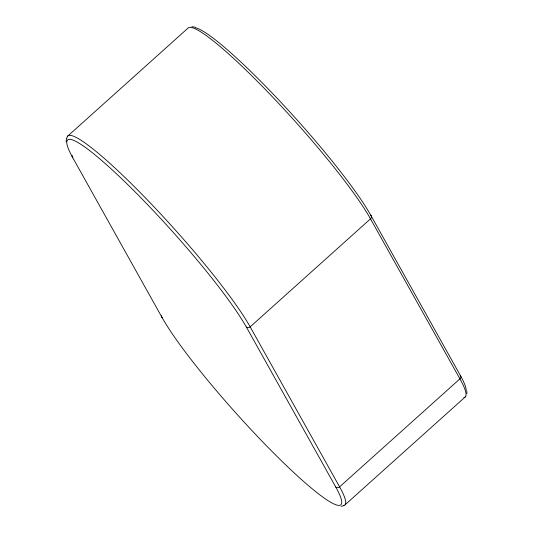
<?xml version="1.0" encoding="UTF-8"?>
<svg xmlns="http://www.w3.org/2000/svg" width="533" height="533" viewBox="0 0 533 533"><rect width="100%" height="100%" fill="white"/><g stroke="black" fill="none" stroke-linecap="round" stroke-linejoin="round"><path stroke-width="0.8" d="M66.405 138.254L66.172 141.985M67.564 136.235L187.896 28.229A140.452 17.209 48.1 0 1 270.304 94.608A140.452 17.209 48.1 0 1 370.508 218.856L459.926 378.856A140.452 17.209 48.1 0 1 463.843 397.611M345.104 504.771L465.436 396.765M343.898 505.617L341.12 506.35M191.88 26.65L195.411 27.303M460.232 375.265L370.808 215.265A2.812 2.452 -29.2 0 1 370.508 218.856L250.17 326.862A2.812 2.452 -29.2 0 1 246.326 326.995L335.743 486.995A2.812 2.452 -29.2 0 0 339.594 486.862L459.926 378.856A2.812 2.452 -29.2 0 0 460.232 375.265A137.601 16.863 48.1 0 1 466.215 390.449M72.228 155.449A2.812 2.452 -29.2 0 0 72.768 157.735L162.192 317.735A2.812 2.452 -29.2 0 1 161.579 315.709M466.828 391.015L466.881 393.654M195.564 27.803A137.601 16.863 48.1 0 1 281.411 102.816A137.601 16.863 48.1 0 1 370.781 215.239M66.945 138.12A140.452 17.209 48.1 0 1 145.276 197.743A140.452 17.209 48.1 0 1 250.17 326.862L339.594 486.862A140.452 17.209 48.1 0 1 343.505 505.617M72.794 157.761A137.601 16.863 48.1 0 1 126.694 183.585A137.601 16.863 48.1 0 1 246.299 326.969M335.717 486.969A137.601 16.863 48.1 0 1 281.817 461.145A137.601 16.863 48.1 0 1 162.219 317.761"/></g></svg>
